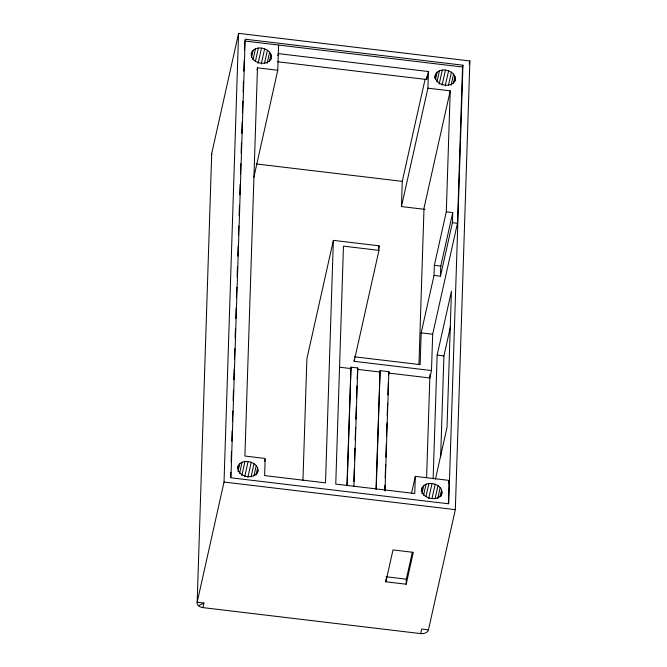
<?xml version="1.0" encoding="UTF-8"?>
<svg xmlns="http://www.w3.org/2000/svg" width="667" height="667" viewBox="0 0 667 667"><rect width="100%" height="100%" fill="white"/><g stroke="black" fill="none" stroke-linecap="round" stroke-linejoin="round"><path stroke-width="1" d="M211.706 153.552L197.165 602.251A6.845 4.619 1.9 0 0 202.91 607.612L420.677 633.6A6.845 4.619 1.9 0 0 428.456 629.848L455.328 509.655L469.868 60.955L238.578 33.35L211.706 153.552A6.845 4.619 1.9 0 0 211.672 154.752M202.91 607.612L203.927 603.051L197.165 602.251L224.029 482.049L238.578 33.35M230.615 477.547L230.79 472.353M231.124 461.956L231.457 451.567M231.799 441.17L232.133 430.782M232.441 421.427L232.775 411.03M233.108 400.634L233.45 390.245M233.783 379.848L234.125 369.46M234.459 359.063L234.792 348.666M235.134 338.277L235.434 328.923M235.776 318.526L236.11 308.137M236.443 297.74L236.785 287.344M237.118 276.955L237.46 266.558M237.794 256.17L238.136 245.773M238.469 235.376L238.769 226.03M239.111 215.633L239.445 205.236M239.787 194.847L240.12 184.451M240.453 174.062L240.795 163.665M241.129 153.268L241.471 142.88M241.771 133.525L242.138 122.094M242.446 112.74L242.813 101.301M243.122 91.946L243.455 81.557M243.788 71.161L244.13 60.772M244.464 50.375L244.772 41.02L462.539 67.008L462.948 65.199L245.173 39.211L230.957 477.814L448.724 503.81L462.948 65.199M278.581 45.056L277.764 70.26L257.479 67.842L244.897 456.036L265.183 458.454L264.624 475.596L325.496 482.858L333.358 240.362L379.098 245.823L378.956 250.367L354.152 361.322L431.491 370.552L432.675 334.242L457.47 223.287L462.539 67.008M302.951 480.39L306.895 358.746L333.358 240.362M346.907 485.843L351.009 367.175L357.77 367.984L353.935 486.318M347.173 485.509L351.009 367.175M354.152 361.322L354.21 359.505M353.835 481.457L354.235 469.001M354.51 460.697L354.911 448.241M355.178 439.937L355.586 427.48M355.853 419.176L356.261 406.72M356.528 398.416L356.928 385.96M357.17 378.689L357.77 367.984M375.988 489.311L380.09 370.644L388.886 371.694L385.017 491.07M376.255 488.986L380.09 370.644M384.776 490.362L384.942 485.167M385.184 477.906L385.618 464.407M385.851 457.145L386.293 443.647M386.526 436.385L386.96 422.886M387.202 415.616L387.602 403.16M387.869 394.856L388.277 382.399M388.511 375.137L388.886 371.694M385.876 581.799L393.005 549.925L413.29 552.343L406.17 584.217L385.876 581.799L385.976 578.773M425.012 209.38L401.442 206.57L402.259 181.357L425.129 79.073M406.17 584.217L406.328 579.173L412.339 552.284M277.547 61.739L426.663 79.531L426.755 76.68M448.382 503.602L449.141 480.407L415.324 476.371L414.766 493.513L335.751 484.084L343.463 246.131L378.956 250.367M418.934 364.732L424.012 208.121L450.225 90.845L427.906 88.177L401.442 206.57M427.906 88.177L428.447 71.536L278.306 53.618L277.864 55.619M450.225 90.845L446.306 211.823L434.342 265.341L434.017 275.438L421.177 332.866L420.143 364.632L354.302 356.778M426.605 477.639L429.948 374.345M433.141 478.806L437.152 355.127L451.434 291.246L447.023 427.397L435.459 479.114M434.017 275.438L440.453 276.205L440.779 266.108L452.743 212.59L446.306 211.823M440.654 456.745L443.922 355.936L450.492 326.53M440.453 276.205L452.418 222.686L452.743 212.59M251.217 54.169C253.535 42.755 275.238 48.616 270.752 59.888M251.609 57.287L253.193 50.208M253.001 59.922L255.486 48.791M255.428 61.214L258.362 48.057M258.121 63.24L261.514 48.057M257.028 69.868L257.479 67.842M261.247 63.982L264.641 48.808M264.491 63.365L267.434 50.217M267.15 63.298L269.635 52.168M269.418 61.539L271.002 54.452M253.793 177.522L277.764 70.26M237.594 468.584C238.711 456.07 261.956 461.514 257.345 473.287M237.977 471.711L239.787 463.615M239.595 473.337L242.088 462.206M241.796 475.638L244.964 461.464M244.722 476.647L248.116 461.472M247.849 477.397L251.234 462.214M251.092 476.788L254.027 463.632M253.977 475.696L256.236 465.574M256.02 474.937L257.604 467.859M264.507 461.489L264.957 459.471M378.422 248.849L379.098 245.823M426.663 79.531L428.447 71.536M434.726 78.147C434.734 64.607 459.38 69.493 454.702 81.841M435.559 79.24L437.143 72.153M436.968 81.874L439.461 70.744M439.153 84.175L442.321 70.01M442.079 85.193L445.473 70.01M445.206 85.935L448.599 70.76M448.457 85.318L451.401 72.169M451.1 85.251L453.593 74.12M453.385 83.492L454.969 76.413M469.193 63.982L469.868 60.955M431.491 370.552L429.831 377.981L388.578 373.061M411.472 493.58L415.324 476.371M421.319 491.546C421.527 477.472 447.165 483.483 441.07 496.256M421.928 493.663L423.745 485.568M423.57 495.298L426.055 484.159M425.971 496.582L428.914 483.417M428.673 498.608L432.066 483.425M432.024 498.341L435.192 484.167M435.059 498.749L438.002 485.584M437.702 498.666L440.187 487.527M439.987 496.898L441.571 489.811M448.457 483.442L449.141 480.407M420.677 633.6L421.694 629.039L428.456 629.848M251.676 52.151C248.124 63.19 269.468 68.176 271.427 56.853M238.269 465.549C234.709 476.605 256.078 481.599 258.021 470.252M455.378 78.806C453.443 90.137 432.066 85.134 435.626 74.104M441.979 492.204C440.053 503.56 418.651 498.541 422.228 487.502M198.424 605.703L203.927 603.051M256.236 163.932L402.259 181.357M452.418 222.686L457.47 223.287M434.342 265.341L440.779 266.108M421.177 332.866L432.675 334.242M437.152 355.127L443.922 355.936M339.47 367.2L350.709 368.543M357.47 369.343L379.79 372.011M224.029 482.049L455.328 509.655M386.043 576.755L406.328 579.173"/></g></svg>
